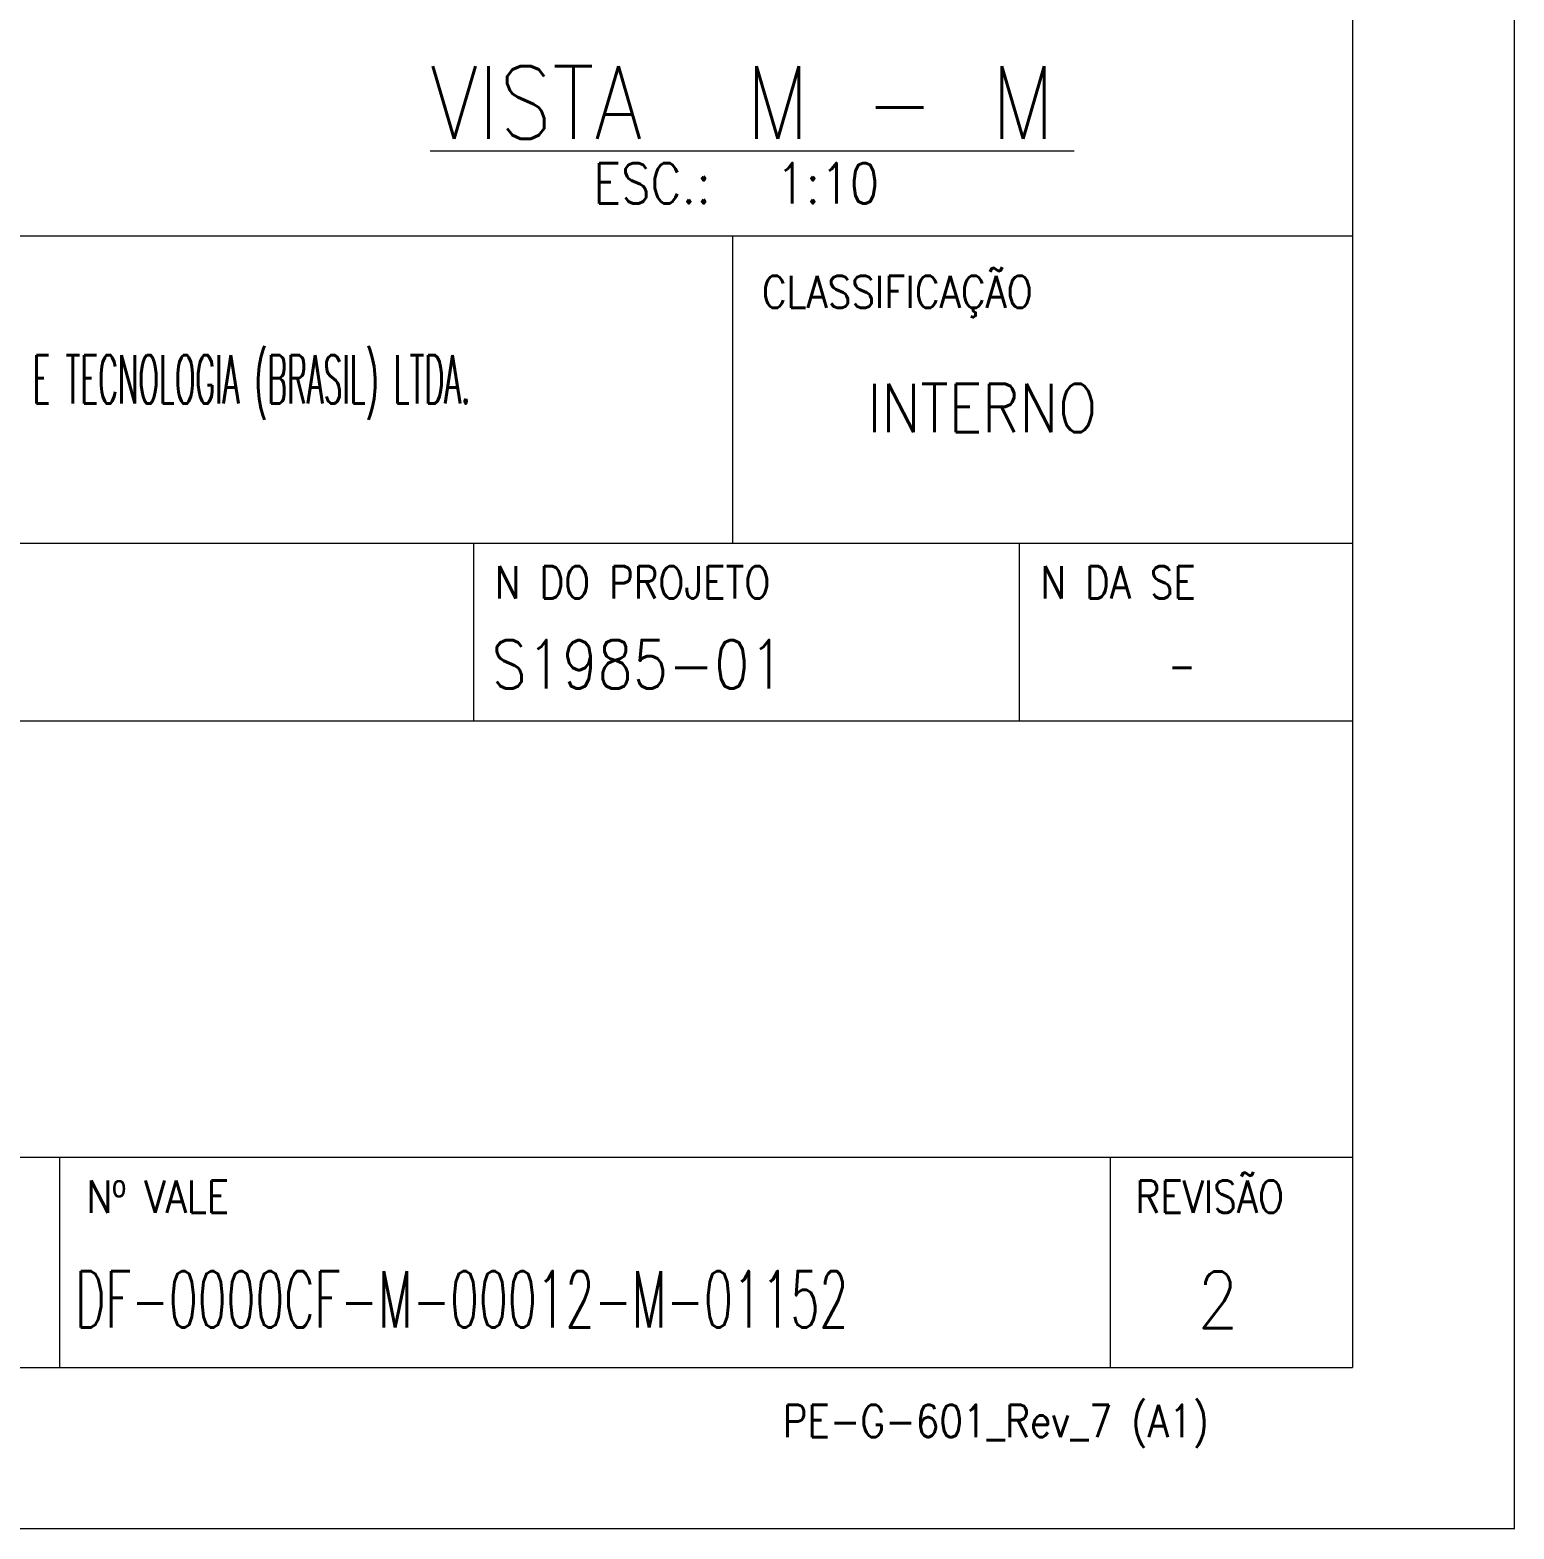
# Model space of a CAD drawing. Header units: millimetres. Extents: x 2 to 845, y 5 to 599.
# Drawn here: x 753.2 to 845, y 5 to 97.7 of the extents above; entities that cross this region are included whole.
import ezdxf

# ---------------------------------------------------------------- set-up
doc = ezdxf.new("R2010")
doc.units = ezdxf.units.MM
doc.linetypes.add('XKITLINE00', pattern=[0])
doc.layers.add('Outro tipo de objeto', color=7, linetype='Continuous', lineweight=0)
doc.styles.add('ROMANS', font='ROMANS__.TTF')
doc.styles.add('SIMPLEX', font='SIMPLEX_.TTF')

msp = doc.modelspace()

# ---------------------------------------------------------------- linework, layer by layer
at = {"layer": 'Outro tipo de objeto', "color": 7, "linetype": 'XKITLINE00', "lineweight": 0}
for p, q in [((845, 599), (845, 4.997)), ((4.035, 5.036), (845, 5.036))]:
    msp.add_line(p, q, dxfattribs=at)
at = {"layer": 'Outro tipo de objeto', "color": 6, "linetype": 'XKITLINE00', "lineweight": 0}
for p in [(835, 589), (28.996, 14.997)]:
    msp.add_line(p, (835, 14.997), dxfattribs=at)
at = {"layer": 'Outro tipo de objeto', "color": 1, "linetype": 'XKITLINE00', "lineweight": 0}
msp.add_line((777.941, 90.259), (817.791, 90.259), dxfattribs=at)
at = {"layer": 'Outro tipo de objeto', "color": 5, "linetype": 'XKITLINE00', "lineweight": 0}
for p, q in [((28.996, 84.997), (835, 84.997)), ((659.999, 65.997), (835, 65.997)), ((659.999, 54.997), (835, 54.997)), ((659.999, 27.997), (835, 27.997))]:
    msp.add_line(p, q, dxfattribs=at)
at = {"layer": 'Outro tipo de objeto', "color": 4, "linetype": 'XKITLINE00', "lineweight": 0}
for p, q in [((796.666, 65.997), (796.666, 84.997)), ((780.621, 65.997), (780.621, 54.997)), ((814.382, 65.997), (814.382, 54.997)), ((755, 27.997), (755, 14.997)), ((820, 27.997), (820, 14.997))]:
    msp.add_line(p, q, dxfattribs=at)

# ---------------------------------------------------------------- texts
at = {"layer": 'Outro tipo de objeto', "color": 1}
for s, height, style, width, p in [('VISTA', 4.5, 'ROMANS', 0.85, (777.941, 91.009)), ('M', 4.5, 'ROMANS', 0.85, (797.468, 91.009)), ('M', 4.5, 'ROMANS', 0.85, (812.656, 91.009)), ('-', 4.5, 'ROMANS', 0.85, (804.853, 91.009)), ('SINOSTEEL PROJETOS E TECNOLOGIA (BRASIL) LTDA.', 3, 'SIMPLEX', 0.450058, (732.972, 74.63)), ('INTERNO', 3, 'SIMPLEX', 0.85, (804.989, 72.851)), ('S1985-01', 3, 'ROMANS', 0.85, (781.731, 56.997)), ('-', 3, 'ROMANS', 0.51, (823.596, 56.997))]:
    msp.add_text(s, height=height, dxfattribs=dict(at, style=style, width=width)).set_placement(p)
at = {"layer": 'Outro tipo de objeto', "color": 3, "width": 0.85}
for s, height, style, p in [('ESC.:', 2.5, 'ROMANS', (788.019, 87.009)), ('1:10', 2.5, 'ROMANS', (799.336, 87.009)), ('CLASSIFICAÇÃO', 2.00001, 'SIMPLEX', (798.457, 80.54)), ('N DO PROJETO', 2.00001, 'SIMPLEX', (781.93, 62.568)), ('N DA SE', 2, 'SIMPLEX', (815.691, 62.568)), ('REVISÃO', 2, 'SIMPLEX', (821.583, 24.568)), ('Nº VALE', 2, 'SIMPLEX', (756.673, 24.568)), ('PE-G-601_Rev_7 (A1)', 2.00001, 'SIMPLEX', (799.75, 10.688))]:
    msp.add_text(s, height=height, dxfattribs=dict(at, style=style)).set_placement(p)
at = {"layer": 'Outro tipo de objeto', "color": 5, "style": 'ROMANS'}
for s, width, p in [('DF-0000CF-M-00012-M-01152', 0.595, (755.962, 17.459)), ('2', 0.85, (825.405, 17.43))]:
    msp.add_text(s, height=3.5, dxfattribs=dict(at, width=width)).set_placement(p)

doc.saveas('drawing.dxf')
